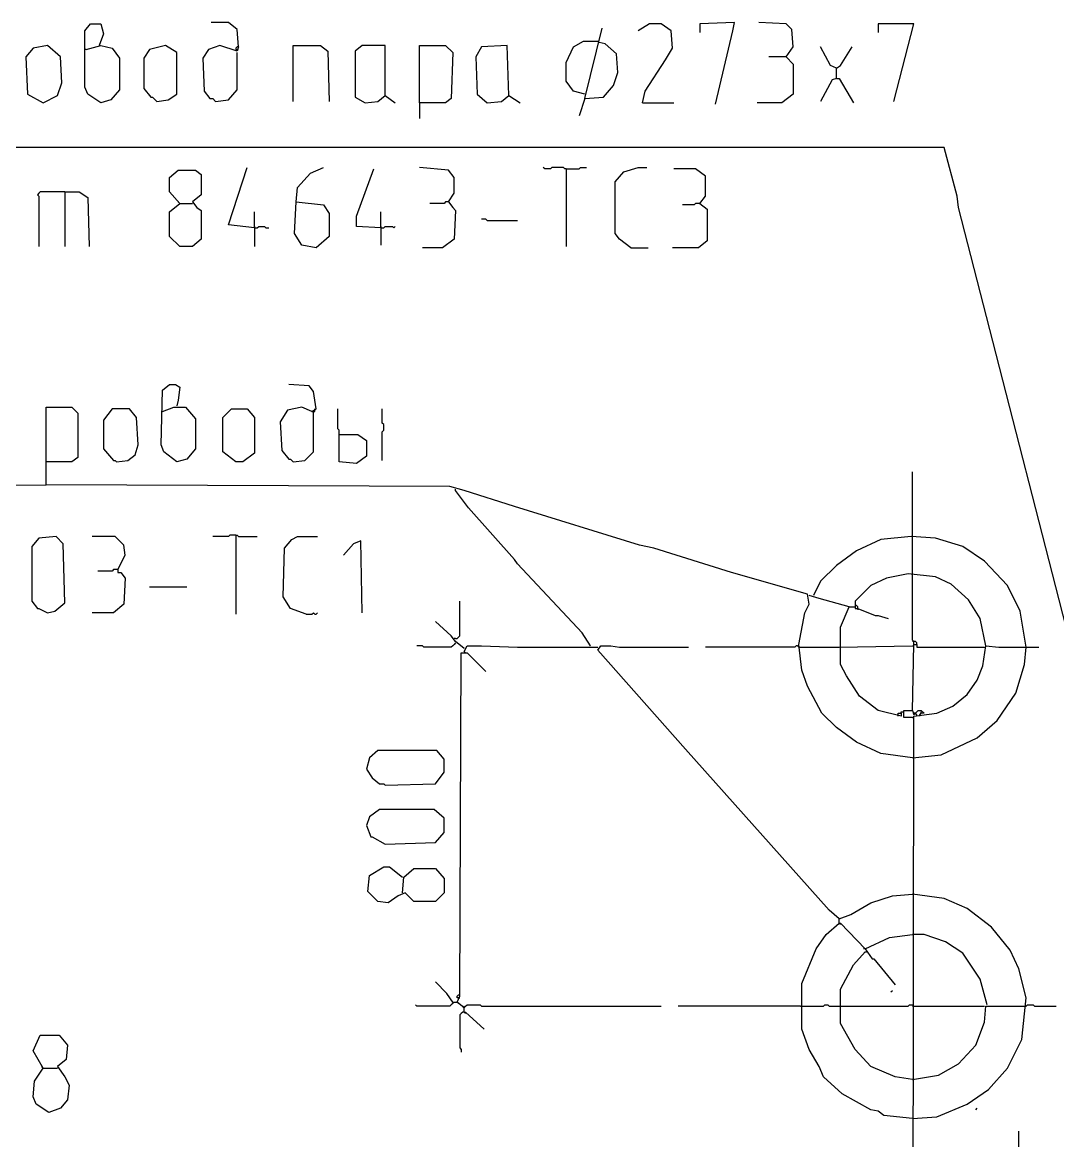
# Model space of a CAD drawing. Header units: inches. Extents: x -228863 to 215834, y 14270 to 189847.
# Drawn here: x 12037 to 14324, y 63754 to 66225 of the extents above; entities that cross this region are included whole.
import ezdxf

# ---------------------------------------------------------------- set-up
doc = ezdxf.new("R2010")
doc.units = ezdxf.units.IN
doc.header["$MEASUREMENT"] = 0
doc.layers.add('PFV', color=7, linetype='CONTINUOUS')

msp = doc.modelspace()

# ---------------------------------------------------------------- linework, layer by layer
at = {"layer": 'PFV', "color": 0}
for points in [[(12178.506, 66164.442, 0), (12210.25, 66173.966, 0), (12235.642, 66167.618, 0), (12251.514, 66145.394, 0), (12251.514, 66075.558, 0), (12232.47, 66053.338, 0), (12210.25, 66046.99, 0), (12181.678, 66066.038, 0), (12175.33, 66081.91, 0), (12175.33, 66167.618, 0), (12175.33, 66205.71, 0), (12188.03, 66221.582, 0), (12210.25, 66221.582, 0), (12216.598, 66199.358, 0), (12207.074, 66173.966, 0)], [(12514.986, 66170.79, 0), (12511.814, 66208.882, 0), (12492.766, 66224.754, 0), (12454.674, 66224.754, 0)], [(13280.005, 66056.514, 0), (13318.097, 66212.058, 0)], [(13406.981, 66046.99, 0), (13413.329, 66072.386, 0), (13457.769, 66142.222, 0), (13473.641, 66167.618, 0), (13470.469, 66205.71, 0), (13448.245, 66221.582, 0), (13422.853, 66221.582, 0), (13397.457, 66205.71, 0)], [(13568.873, 66043.818, 0), (13606.965, 66205.71, 0), (13610.141, 66224.754, 0), (13533.953, 66221.582, 0), (13533.953, 66202.534, 0)], [(13724.417, 66148.57, 0), (13740.289, 66170.79, 0), (13737.113, 66208.882, 0), (13724.417, 66221.582, 0), (13664.105, 66224.754, 0)], [(13962.493, 66050.166, 0), (14006.933, 66221.582, 0), (13927.573, 66221.582, 0), (13927.573, 66202.534, 0)], [(13280.005, 66066.038, 0), (13254.613, 66072.386, 0), (13238.741, 66094.606, 0), (13238.741, 66135.874, 0), (13254.613, 66170.79, 0), (13276.833, 66183.486, 0), (13311.749, 66183.486, 0)], [(13280.005, 66056.514, 0), (13321.273, 66059.69, 0), (13343.493, 66085.082, 0), (13353.017, 66113.654, 0), (13349.841, 66154.918, 0), (13324.449, 66177.138, 0), (13311.749, 66180.314, 0)], [(12083.274, 66046.99, 0), (12115.018, 66062.862, 0), (12124.542, 66091.43, 0), (12121.366, 66148.57, 0), (12092.798, 66173.966, 0), (12061.054, 66167.618, 0), (12045.182, 66148.57, 0), (12048.358, 66066.038, 0), (12083.274, 66046.99, 0)], [(12178.506, 66164.442, 0), (12175.33, 66164.442, 0)], [(12334.05, 66050.166, 0), (12359.442, 66053.338, 0), (12378.49, 66066.038, 0), (12378.49, 66158.094, 0), (12353.094, 66173.966, 0), (12318.178, 66164.442, 0), (12305.478, 66145.394, 0), (12305.478, 66078.734, 0), (12321.35, 66059.69, 0), (12324.526, 66059.69, 0), (12334.05, 66050.166, 0)], [(12514.986, 66170.79, 0), (12511.814, 66161.266, 0), (12473.722, 66173.966, 0), (12448.326, 66164.442, 0), (12435.63, 66145.394, 0), (12438.802, 66072.386, 0), (12451.502, 66056.514, 0), (12457.85, 66056.514, 0), (12464.198, 66050.166, 0), (12492.766, 66053.338, 0), (12511.814, 66075.558, 0), (12511.814, 66158.094, 0)], [(12514.986, 66170.79, 0), (12511.814, 66170.79, 0), (12508.638, 66167.618, 0), (12508.638, 66164.442, 0), (12511.814, 66164.442, 0)], [(12635.614, 66050.166, 0), (12635.614, 66173.966, 0), (12695.926, 66173.966, 0), (12711.798, 66161.266, 0), (12714.969, 66050.166, 0)], [(12838.769, 66062.862, 0), (12838.769, 66173.966, 0), (12787.982, 66173.966, 0), (12772.11, 66161.266, 0), (12772.11, 66059.69, 0), (12794.33, 66046.99, 0), (12822.897, 66050.166, 0), (12838.769, 66062.862, 0), (12860.994, 66046.99, 0)], [(12914.958, 66046.99, 0), (12914.958, 66173.966, 0), (12972.093, 66173.966, 0), (12987.965, 66158.094, 0), (12984.789, 66056.514, 0), (12972.093, 66046.99, 0), (12914.958, 66046.99, 0), (12914.958, 66012.074, 0)], [(13111.765, 66062.862, 0), (13108.589, 66173.966, 0), (13051.453, 66170.79, 0), (13038.753, 66148.57, 0), (13041.929, 66066.038, 0), (13064.149, 66046.99, 0), (13095.893, 66050.166, 0), (13111.765, 66062.862, 0), (13137.161, 66046.99, 0)], [(13835.517, 66123.174, 0), (13822.821, 66129.522, 0), (13800.601, 66170.79, 0)], [(13835.517, 66100.954, 0), (13835.517, 66123.174, 0), (13845.041, 66129.522, 0), (13870.437, 66170.79, 0)], [(13724.417, 66148.57, 0), (13740.289, 66132.698, 0), (13740.289, 66066.038, 0), (13714.893, 66046.99, 0), (13660.929, 66046.99, 0)], [(13724.417, 66148.57, 0), (13686.325, 66148.57, 0)], [(13835.517, 66100.954, 0), (13825.997, 66097.782, 0), (13800.601, 66050.166, 0)], [(13835.517, 66100.954, 0), (13841.869, 66100.954, 0), (13873.609, 66046.99, 0)], [(13280.005, 66056.514, 0), (13267.309, 66018.422, 0)], [(13406.981, 66046.99, 0), (13476.817, 66046.99, 0)], [(14495.784, 64291.572, 0), (14327.545, 64948.663, 0), (14181.525, 65520.047, 0), (14105.336, 65815.262, 0), (14102.165, 65840.659, 0), (14073.597, 65948.586, 0), (12838.769, 65948.586, 0), (11003.995, 65948.586, 0)], [(12384.838, 65824.786, 0), (12362.618, 65850.183, 0), (12362.618, 65881.927, 0), (12381.666, 65897.794, 0), (12419.758, 65897.794, 0), (12432.454, 65888.275, 0), (12432.454, 65843.83, 0), (12413.406, 65827.963, 0), (12422.93, 65815.262, 0), (12432.454, 65808.914, 0), (12432.454, 65745.426, 0), (12413.406, 65729.554, 0), (12384.838, 65729.554, 0), (12362.618, 65751.774, 0), (12362.618, 65805.738, 0), (12384.838, 65824.786, 0), (12381.666, 65827.963, 0)], [(12549.906, 65770.823, 0), (12492.766, 65777.17, 0), (12534.034, 65904.147, 0)], [(12641.962, 65827.963, 0), (12645.134, 65859.702, 0), (12673.706, 65891.446, 0), (12702.274, 65904.147, 0)], [(12829.25, 65770.823, 0), (12775.286, 65773.994, 0), (12775.286, 65796.219, 0), (12813.378, 65900.97, 0)], [(12978.441, 65827.963, 0), (12991.142, 65847.006, 0), (12991.142, 65881.927, 0), (12978.441, 65897.794, 0), (12914.958, 65904.147, 0)], [(13238.741, 65900.97, 0), (13235.565, 65900.97, 0), (13232.389, 65904.147, 0), (13206.997, 65904.147, 0), (13203.821, 65900.97, 0), (13191.125, 65900.97, 0), (13187.949, 65904.147, 0)], [(13238.741, 65900.97, 0), (13267.309, 65900.97, 0), (13270.481, 65904.147, 0), (13283.181, 65904.147, 0)], [(13238.741, 65900.97, 0), (13238.741, 65729.554, 0)], [(13381.585, 65726.383, 0), (13356.189, 65745.426, 0), (13346.669, 65758.127, 0), (13346.669, 65872.403, 0), (13365.713, 65894.622, 0), (13397.457, 65904.147, 0), (13416.505, 65904.147, 0)], [(13533.953, 65824.786, 0), (13546.653, 65840.659, 0), (13546.653, 65885.098, 0), (13524.433, 65900.97, 0), (13476.817, 65900.97, 0)], [(12130.89, 65850.183, 0), (12076.926, 65850.183, 0), (12073.75, 65847.006, 0), (12070.578, 65843.83, 0), (12073.75, 65840.659, 0), (12073.75, 65729.554, 0)], [(12130.89, 65850.183, 0), (12162.634, 65850.183, 0), (12181.678, 65837.482, 0), (12184.854, 65729.554, 0)], [(12130.89, 65850.183, 0), (12130.89, 65729.554, 0)], [(12384.838, 65824.786, 0), (12413.406, 65824.786, 0)], [(12641.962, 65827.963, 0), (12702.274, 65821.61, 0), (12714.969, 65802.567, 0), (12714.969, 65751.774, 0), (12686.402, 65726.383, 0), (12654.658, 65732.731, 0), (12638.786, 65758.127, 0), (12641.962, 65827.963, 0)], [(12978.441, 65827.963, 0), (12987.965, 65815.262, 0), (12994.313, 65808.914, 0), (12991.142, 65745.426, 0), (12965.745, 65726.383, 0), (12921.306, 65726.383, 0)], [(12978.441, 65827.963, 0), (12972.093, 65827.963, 0), (12968.922, 65824.786, 0), (12937.178, 65824.786, 0)], [(13533.953, 65824.786, 0), (13549.825, 65812.091, 0), (13549.825, 65742.255, 0), (13530.781, 65726.383, 0), (13473.641, 65726.383, 0)], [(13533.953, 65824.786, 0), (13524.433, 65824.786, 0), (13521.257, 65821.61, 0), (13495.861, 65821.61, 0)], [(13533.953, 65824.786, 0), (13537.129, 65821.61, 0)], [(12549.906, 65770.823, 0), (12549.906, 65805.738, 0)], [(12829.25, 65770.823, 0), (12829.25, 65805.738, 0)], [(13064.149, 65786.695, 0), (13060.978, 65789.866, 0), (13051.453, 65789.866, 0)], [(13064.149, 65786.695, 0), (13130.813, 65786.695, 0)], [(12549.906, 65770.823, 0), (12556.254, 65770.823, 0), (12559.43, 65773.994, 0), (12572.126, 65773.994, 0), (12575.302, 65770.823, 0), (12581.65, 65770.823, 0)], [(12549.906, 65773.994, 0), (12549.906, 65770.823, 0)], [(12549.906, 65770.823, 0), (12549.906, 65729.554, 0)], [(12829.25, 65770.823, 0), (12835.598, 65770.823, 0), (12838.769, 65773.994, 0), (12854.641, 65773.994, 0), (12857.818, 65770.823, 0), (12860.994, 65773.994, 0)], [(12829.25, 65773.994, 0), (12829.25, 65770.823, 0)], [(12829.25, 65770.823, 0), (12829.25, 65732.731, 0)], [(13381.585, 65726.383, 0), (13419.677, 65726.383, 0)], [(12346.746, 65364.507, 0), (12372.142, 65374.027, 0), (12397.538, 65374.027, 0), (12419.758, 65348.635, 0), (12419.758, 65281.971, 0), (12400.71, 65259.751, 0), (12378.49, 65253.403, 0), (12349.922, 65275.623, 0), (12343.574, 65291.495, 0), (12346.746, 65412.119, 0), (12362.618, 65424.819, 0), (12375.314, 65424.819, 0), (12384.838, 65418.471, 0), (12381.666, 65389.899, 0), (12378.49, 65377.203, 0)], [(12676.878, 65364.507, 0), (12686.402, 65370.855, 0), (12680.054, 65408.947, 0), (12670.53, 65421.643, 0), (12626.09, 65424.819, 0)], [(14003.761, 64599.488, 0), (13933.925, 64609.007, 0), (13879.961, 64634.403, 0), (13835.517, 64666.147, 0), (13803.773, 64697.891, 0), (13772.033, 64758.203, 0), (13759.333, 64793.119, 0), (13752.985, 64850.259, 0), (13765.681, 64920.095, 0), (13775.205, 64939.143, 0), (13772.033, 64961.363, 0), (13603.789, 65008.979, 0), (13432.377, 65062.943, 0), (13400.633, 65069.291, 0), (13124.461, 65154.999, 0), (13013.361, 65189.915, 0), (12981.617, 65199.439, 0), (12089.622, 65202.611, 0), (12089.622, 65374.027, 0), (12146.762, 65374.027, 0), (12159.458, 65361.331, 0), (12159.458, 65262.927, 0), (12146.762, 65253.403, 0), (12089.622, 65253.403, 0)], [(12245.166, 65253.403, 0), (12270.562, 65256.575, 0), (12286.434, 65269.275, 0), (12292.782, 65291.495, 0), (12289.606, 65351.807, 0), (12273.738, 65370.855, 0), (12235.642, 65370.855, 0), (12216.598, 65345.459, 0), (12216.598, 65281.971, 0), (12238.818, 65256.575, 0), (12241.994, 65256.575, 0), (12245.166, 65253.403, 0)], [(12508.638, 65253.403, 0), (12480.07, 65275.623, 0), (12480.07, 65351.807, 0), (12499.114, 65370.855, 0), (12534.034, 65370.855, 0), (12549.906, 65351.807, 0), (12549.906, 65272.447, 0), (12524.51, 65253.403, 0), (12508.638, 65253.403, 0)], [(12676.878, 65364.507, 0), (12654.658, 65374.027, 0), (12622.914, 65367.679, 0), (12607.042, 65342.283, 0), (12610.218, 65278.799, 0), (12626.09, 65259.751, 0), (12629.266, 65259.751, 0), (12635.614, 65253.403, 0), (12661.006, 65256.575, 0), (12680.054, 65275.623, 0), (12680.054, 65361.331, 0), (12680.054, 65364.507, 0)], [(12676.878, 65364.507, 0), (12683.23, 65364.507, 0), (12683.23, 65370.855, 0)], [(12737.194, 65313.715, 0), (12737.194, 65323.239, 0), (12734.018, 65326.411, 0), (12734.018, 65370.855, 0)], [(12832.421, 65256.575, 0), (12832.421, 65320.063, 0), (12835.598, 65323.239, 0), (12835.598, 65335.935, 0), (12832.421, 65339.111, 0), (12832.421, 65370.855, 0)], [(12737.194, 65313.715, 0), (12778.458, 65313.715, 0), (12797.506, 65301.019, 0), (12797.506, 65266.099, 0), (12775.286, 65250.227, 0), (12737.194, 65253.403, 0), (12737.194, 65313.715, 0)], [(14003.761, 65091.511, 0), (14003.761, 65231.183, 0)], [(11442.055, 65199.439, 0), (12089.622, 65202.611, 0)], [(13292.705, 64847.087, 0), (13273.657, 64875.655, 0), (13130.813, 65028.023, 0), (13124.461, 65037.547, 0), (13022.886, 65151.823, 0), (12994.313, 65189.915, 0), (12994.313, 65193.091, 0)], [(12092.798, 64920.095, 0), (12108.67, 64923.271, 0), (12130.89, 64942.315, 0), (12127.714, 65072.463, 0), (12111.846, 65088.335, 0), (12073.75, 65085.163, 0), (12057.878, 65066.115, 0), (12057.878, 64945.491, 0), (12070.578, 64929.619, 0), (12073.75, 64929.619, 0), (12092.798, 64920.095, 0)], [(12248.342, 65015.327, 0), (12264.214, 65047.071, 0), (12261.038, 65069.291, 0), (12241.994, 65088.335, 0), (12191.202, 65088.335, 0)], [(12508.638, 65091.511, 0), (12495.942, 65091.511, 0), (12492.766, 65088.335, 0), (12457.85, 65088.335, 0)], [(12508.638, 65091.511, 0), (12511.814, 65091.511, 0), (12514.986, 65088.335, 0), (12556.254, 65088.335, 0)], [(12508.638, 65091.511, 0), (12508.638, 64916.919, 0)], [(12664.182, 64916.919, 0), (12629.266, 64929.619, 0), (12613.394, 64955.015, 0), (12616.566, 65062.943, 0), (12632.438, 65081.987, 0), (12645.134, 65088.335, 0), (12689.578, 65088.335, 0)], [(12787.982, 64920.095, 0), (12784.805, 65078.815, 0), (12768.933, 65072.463, 0), (12746.714, 65047.071, 0)], [(14254.532, 64843.911, 0), (14241.837, 64923.271, 0), (14213.264, 64980.407, 0), (14162.477, 65034.371, 0), (14114.86, 65066.115, 0), (14054.549, 65085.163, 0), (14000.585, 65088.335, 0), (13933.925, 65081.987, 0), (13879.961, 65056.591, 0), (13835.517, 65024.847, 0), (13800.601, 64989.931, 0), (13784.729, 64958.187, 0)], [(14003.761, 65005.803, 0), (14003.761, 65091.511, 0)], [(12248.342, 65015.327, 0), (12248.342, 65008.979, 0), (12254.69, 65008.979, 0), (12264.214, 64996.279, 0), (12261.038, 64939.143, 0), (12238.818, 64920.095, 0), (12191.202, 64920.095, 0)], [(12248.342, 65015.327, 0), (12238.818, 65015.327, 0), (12235.642, 65012.151, 0), (12203.902, 65012.151, 0)], [(14165.653, 64847.087, 0), (14152.952, 64907.399, 0), (14127.561, 64948.663, 0), (14089.464, 64983.583, 0), (14054.549, 64999.455, 0), (13994.237, 65005.803, 0), (13946.621, 64996.279, 0), (13911.701, 64980.407, 0), (13876.785, 64945.491, 0), (13876.785, 64929.619, 0), (13883.133, 64929.619, 0), (13921.225, 64913.747, 0), (13927.573, 64913.747, 0), (13949.797, 64907.399, 0)], [(14006.933, 64850.259, 0), (14006.933, 64856.607, 0), (14003.761, 64859.783, 0), (14003.761, 65005.803, 0)], [(12318.178, 64977.235, 0), (12400.71, 64977.235, 0)], [(12994.313, 64862.955, 0), (12997.489, 64862.955, 0), (13000.661, 64866.131, 0), (13003.837, 64869.307, 0), (13003.837, 64945.491, 0)], [(13972.017, 64691.543, 0), (13972.017, 64697.891, 0), (13978.365, 64697.891, 0), (13978.365, 64691.543, 0), (13927.573, 64704.239, 0), (13886.309, 64735.983, 0), (13857.737, 64780.423, 0), (13845.041, 64805.819, 0), (13845.041, 64888.351, 0), (13864.089, 64932.791, 0), (13797.425, 64951.839, 0), (13775.205, 64958.187, 0)], [(12664.182, 64916.919, 0), (12676.878, 64916.919, 0), (12680.054, 64920.095, 0), (12683.23, 64916.919, 0), (12686.402, 64916.919, 0), (12689.578, 64920.095, 0)], [(13864.089, 64932.791, 0), (13876.785, 64932.791, 0)], [(13883.133, 64929.619, 0), (13883.133, 64932.791, 0), (13879.961, 64935.967, 0), (13876.785, 64935.967, 0)], [(13883.133, 64929.619, 0), (13883.133, 64926.443, 0)], [(13013.361, 64840.735, 0), (12994.313, 64856.607, 0), (12984.789, 64869.307, 0), (12949.873, 64901.051, 0)], [(12994.313, 64853.435, 0), (12991.142, 64850.259, 0), (12987.965, 64847.087, 0), (12984.789, 64843.911, 0), (12924.477, 64843.911, 0), (12921.306, 64847.087, 0), (12908.605, 64847.087, 0)], [(12994.313, 64862.955, 0), (12991.142, 64862.955, 0)], [(13013.361, 64834.387, 0), (13019.709, 64847.087, 0), (13051.453, 64847.087, 0), (13130.813, 64843.911, 0), (13308.577, 64843.911, 0)], [(13292.705, 64847.087, 0), (13289.529, 64850.259, 0)], [(13841.869, 64243.96, 0), (13819.645, 64263.004, 0), (13502.209, 64618.531, 0), (13308.577, 64837.563, 0), (13314.925, 64847.087, 0), (13337.145, 64847.087, 0), (13356.189, 64843.911, 0), (13508.561, 64843.911, 0)], [(13752.985, 64843.911, 0), (13749.809, 64847.087, 0), (13746.637, 64847.087, 0), (13743.461, 64843.911, 0), (13546.653, 64843.911, 0)], [(13841.869, 64843.911, 0), (14003.761, 64847.087, 0)], [(14006.933, 64856.607, 0), (14003.761, 64856.607, 0)], [(14003.761, 64704.239, 0), (14006.933, 64850.259, 0), (14013.28, 64850.259, 0), (14013.28, 64843.911, 0), (14162.477, 64843.911, 0)], [(14003.761, 64847.087, 0), (14006.933, 64847.087, 0), (14006.933, 64850.259, 0)], [(14003.761, 62396.485, 0), (14006.933, 64691.543, 0), (14057.725, 64697.891, 0), (14092.641, 64713.763, 0), (14124.385, 64739.155, 0), (14146.604, 64770.899, 0), (14159.3, 64802.643, 0), (14165.653, 64847.087, 0), (14194.221, 64843.911, 0), (14283.1, 64843.911, 0)], [(14013.28, 64850.259, 0), (14013.28, 64853.435, 0), (14010.109, 64856.607, 0), (14006.933, 64856.607, 0)], [(13013.361, 64047.148, 0), (12997.489, 64059.844, 0), (13003.837, 64072.544, 0), (13007.014, 64831.215, 0), (13019.709, 64831.215, 0), (13060.978, 64789.947, 0)], [(13013.361, 64840.735, 0), (13010.185, 64843.911, 0)], [(13013.361, 64834.387, 0), (13016.533, 64831.215, 0)], [(13752.985, 64843.911, 0), (13841.869, 64843.911, 0)], [(14003.761, 64599.488, 0), (14067.244, 64605.836, 0), (14146.604, 64643.927, 0), (14191.044, 64682.019, 0), (14232.312, 64742.331, 0), (14251.356, 64805.819, 0), (14254.532, 64843.911, 0)], [(13978.365, 64697.891, 0), (13978.365, 64701.063, 0), (13984.713, 64701.063, 0)], [(13978.365, 64697.891, 0), (13978.365, 64694.715, 0)], [(14003.761, 64688.367, 0), (13984.713, 64688.367, 0), (13984.713, 64704.239, 0), (14003.761, 64704.239, 0), (14006.933, 64694.715, 0), (14016.457, 64704.239, 0), (14022.805, 64704.239, 0), (14029.153, 64697.891, 0), (14022.805, 64697.891, 0), (14022.805, 64701.063, 0)], [(14010.109, 64697.891, 0), (14006.933, 64697.891, 0)], [(14013.28, 64691.543, 0), (14013.28, 64694.715, 0), (14010.109, 64697.891, 0)], [(14019.628, 64691.543, 0), (14019.628, 64694.715, 0), (14022.805, 64697.891, 0)], [(14003.761, 64688.367, 0), (14006.933, 64688.367, 0), (14006.933, 64691.543, 0)], [(12838.769, 64539.171, 0), (12949.873, 64542.347, 0), (12968.922, 64567.744, 0), (12968.922, 64596.311, 0), (12953.05, 64615.36, 0), (12822.897, 64615.36, 0), (12803.854, 64599.488, 0), (12797.506, 64574.092, 0), (12810.202, 64555.043, 0), (12826.074, 64542.347, 0), (12835.598, 64542.347, 0), (12838.769, 64539.171, 0)], [(12838.769, 64409.023, 0), (12949.873, 64412.2, 0), (12968.922, 64434.42, 0), (12968.922, 64466.164, 0), (12946.697, 64485.207, 0), (12826.074, 64485.207, 0), (12803.854, 64469.335, 0), (12797.506, 64450.292, 0), (12807.025, 64424.896, 0), (12810.202, 64424.896, 0), (12838.769, 64409.023, 0)], [(12876.861, 64301.096, 0), (12880.038, 64336.016, 0), (12902.257, 64355.06, 0), (12949.873, 64355.06, 0), (12968.922, 64332.84, 0), (12968.922, 64301.096, 0), (12949.873, 64282.052, 0), (12902.257, 64282.052, 0), (12883.214, 64301.096, 0), (12867.342, 64294.748, 0), (12845.122, 64278.876, 0), (12822.897, 64282.052, 0), (12800.677, 64304.272, 0), (12803.854, 64339.188, 0), (12835.598, 64358.236, 0), (12848.293, 64358.236, 0), (12876.861, 64336.016, 0)], [(13841.869, 64234.436, 0), (13841.869, 64243.96, 0), (13867.261, 64253.48, 0), (13911.701, 64278.876, 0), (13959.317, 64294.748, 0), (14003.761, 64297.924, 0)], [(14003.761, 63802.724, 0), (14057.725, 63805.896, 0), (14124.385, 63834.468, 0), (14172.001, 63866.212, 0), (14213.264, 63913.824, 0), (14245.008, 63977.312, 0), (14254.532, 64069.368, 0), (14238.66, 64132.856, 0), (14219.617, 64174.124, 0), (14178.349, 64224.912, 0), (14124.385, 64266.18, 0), (14073.597, 64288.4, 0), (14003.761, 64297.924, 0)], [(14003.761, 63802.724, 0), (13940.273, 63809.072, 0), (13927.573, 63818.596, 0), (13911.701, 63821.768, 0), (13848.217, 63856.688, 0), (13806.949, 63894.78, 0), (13797.425, 63917, 0), (13775.205, 63955.092, 0), (13759.333, 63999.532, 0), (13759.333, 64101.112, 0), (13791.077, 64177.296, 0), (13813.297, 64209.04, 0), (13841.869, 64234.436, 0), (13845.041, 64234.436, 0), (13899.005, 64177.296, 0), (13914.877, 64155.076, 0), (13918.053, 64155.076, 0), (13965.664, 64097.94, 0)], [(13841.869, 64234.436, 0), (13845.041, 64231.26, 0)], [(13899.005, 64177.296, 0), (13952.969, 64202.692, 0), (14003.761, 64209.04, 0)], [(14168.824, 64053.496, 0), (14152.952, 64110.636, 0), (14114.86, 64167.772, 0), (14076.769, 64193.168, 0), (14029.153, 64209.04, 0), (14003.761, 64209.04, 0)], [(14003.761, 63888.432, 0), (13965.664, 63894.78, 0), (13911.701, 63917, 0), (13876.785, 63955.092, 0), (13845.041, 64012.232, 0), (13845.041, 64088.416, 0), (13873.609, 64142.38, 0), (13899.005, 64170.948, 0)], [(13899.005, 64177.296, 0), (13895.833, 64177.296, 0)], [(13899.005, 64170.948, 0), (13902.181, 64170.948, 0)], [(12987.965, 64059.844, 0), (12975.27, 64078.892, 0), (12949.873, 64104.288, 0)], [(13956.145, 64082.068, 0), (13959.317, 64085.24, 0)], [(12987.965, 64059.844, 0), (12987.965, 64056.672, 0), (12984.789, 64053.496, 0), (12981.617, 64050.324, 0), (12908.605, 64050.324, 0), (12905.434, 64053.496, 0)], [(12987.965, 64059.844, 0), (12984.789, 64063.02, 0)], [(12987.965, 64059.844, 0), (12997.489, 64059.844, 0)], [(13000.661, 64069.368, 0), (12997.489, 64069.368, 0), (12997.489, 64072.544, 0), (13000.661, 64075.716, 0), (13003.837, 64075.716, 0)], [(12997.489, 64059.844, 0), (13000.661, 64056.672, 0)], [(13000.661, 64069.368, 0), (13003.837, 64069.368, 0)], [(13013.361, 64037.624, 0), (13010.185, 64037.624, 0), (13007.014, 64034.452, 0), (13003.837, 64031.276, 0), (13003.837, 63958.268, 0), (13007.014, 63955.092, 0), (13007.014, 63948.744, 0)], [(13013.361, 64047.148, 0), (13010.185, 64050.324, 0)], [(13013.361, 64037.624, 0), (13013.361, 64047.148, 0), (13016.533, 64050.324, 0), (13019.709, 64053.496, 0), (13048.277, 64053.496, 0), (13051.453, 64050.324, 0), (13448.245, 64050.324, 0)], [(13013.361, 64037.624, 0), (13016.533, 64037.624, 0), (13057.801, 63999.532, 0)], [(13013.361, 64037.624, 0), (13016.533, 64034.452, 0)], [(13756.161, 64050.324, 0), (13486.341, 64050.324, 0)], [(13756.161, 64050.324, 0), (13806.949, 64050.324, 0), (13810.125, 64053.496, 0), (13816.473, 64053.496, 0), (13819.645, 64050.324, 0), (13841.869, 64050.324, 0)], [(13841.869, 64050.324, 0), (13994.237, 64050.324, 0), (13997.408, 64053.496, 0), (14003.761, 64053.496, 0)], [(14003.761, 63888.432, 0), (14060.897, 63897.952, 0), (14105.336, 63923.348, 0), (14143.428, 63964.616, 0), (14162.477, 64015.404, 0), (14165.653, 64050.324, 0), (14254.532, 64050.324, 0)], [(14003.761, 64050.324, 0), (14162.477, 64050.324, 0)], [(14254.532, 64050.324, 0), (14257.709, 64053.496, 0), (14270.404, 64053.496, 0), (14273.581, 64050.324, 0), (14321.192, 64050.324, 0)], [(12083.274, 63913.824, 0), (12061.054, 63951.916, 0), (12076.926, 63986.836, 0), (12118.194, 63986.836, 0), (12137.238, 63964.616, 0), (12134.066, 63932.872, 0), (12115.018, 63917, 0), (12130.89, 63894.78, 0), (12140.414, 63875.732, 0), (12137.238, 63843.988, 0), (12121.366, 63824.944, 0), (12095.974, 63815.42, 0), (12067.402, 63834.468, 0), (12061.054, 63850.34, 0), (12064.23, 63885.256, 0), (12083.274, 63913.824, 0), (12080.102, 63917, 0)], [(12083.274, 63913.824, 0), (12115.018, 63913.824, 0)], [(14143.428, 63821.768, 0), (14146.604, 63824.944, 0)], [(14229.136, 63694.796, 0), (14232.312, 63694.796, 0), (14235.489, 63697.968, 0), (14238.66, 63701.144, 0), (14238.66, 63774.152, 0)]]:
    msp.add_polyline3d(points, dxfattribs=at)

doc.saveas('drawing.dxf')
